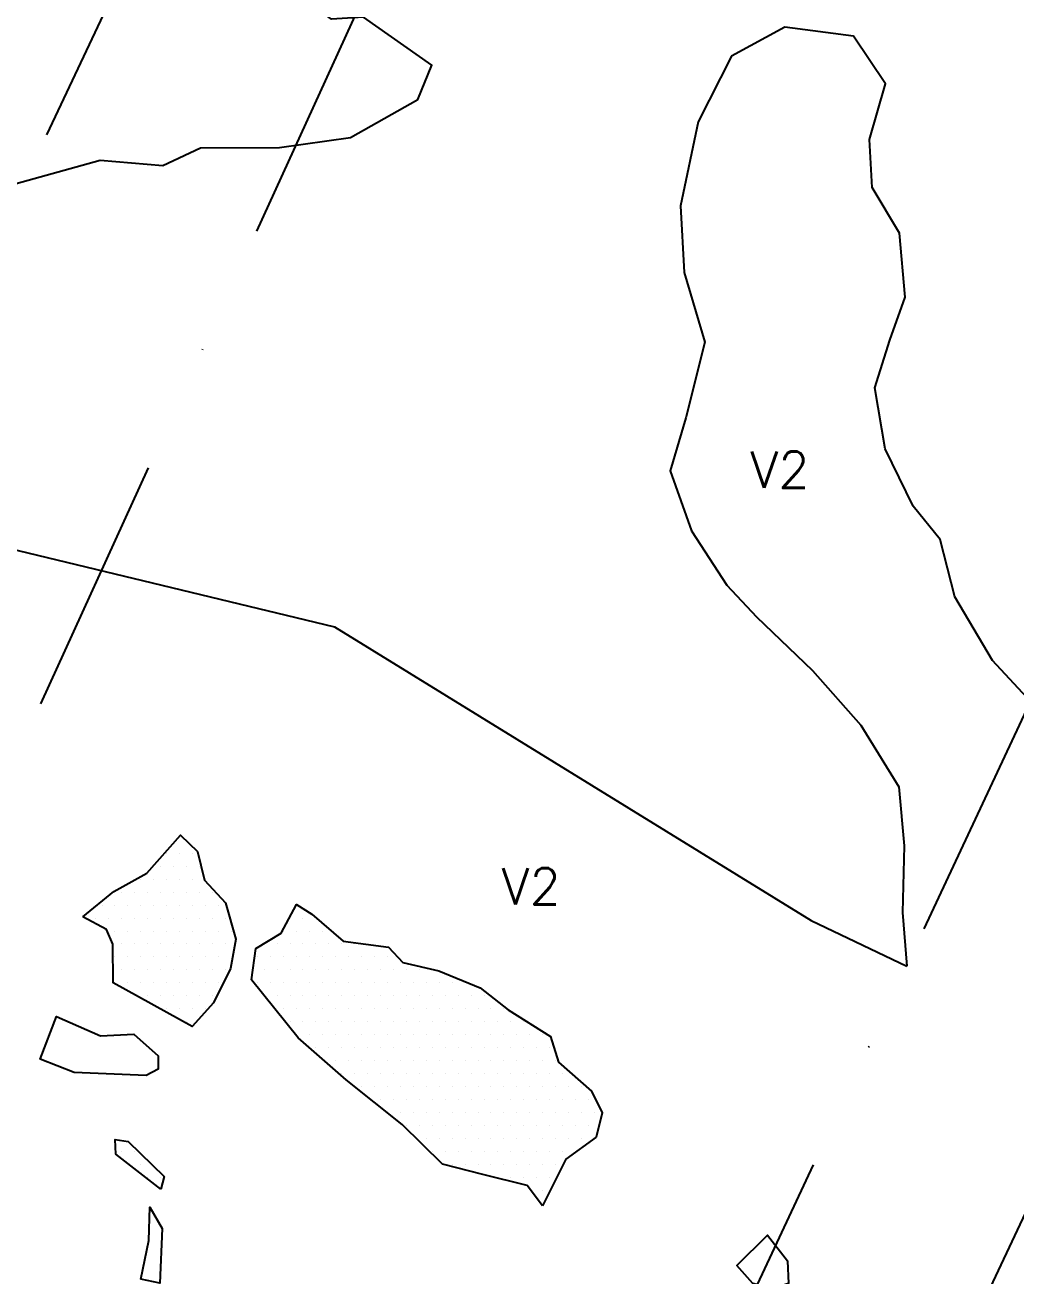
# Model space of a CAD drawing. Header units: metres. Extents: x -902 to -495, y -1464 to -941.
# Drawn here: x -748.1 to -652.5, y -1237 to -1116.4 of the extents above; entities that cross this region are included whole.
import ezdxf

# ---------------------------------------------------------------- set-up
doc = ezdxf.new("R2010")
doc.units = ezdxf.units.M
doc.header["$LTSCALE"] = 25
doc.header["$MEASUREMENT"] = 0
doc.linetypes.add('STRICHPUNKTX2', pattern=[2, 1, -0.5, 0, -0.5])
doc.layers.get('0').update_dxf_attribs({"linetype": 'CONTINUOUS'})
for name, color, linetype in [('BEFUND', 1, 'CONTINUOUS'), ('BEFUNDSCHRAFF', 1, 'CONTINUOUS'), ('GRABUNGSGRENZE', 3, 'STRICHPUNKTX2'), ('KNOCHEN', 2, 'CONTINUOUS'), ('STEINE', 4, 'CONTINUOUS'), ('STEINESCHRAFF', 4, 'CONTINUOUS')]:
    doc.layers.add(name, color=color, linetype=linetype)
doc.styles.get("Standard").update_dxf_attribs({"font": 'txt.shx'})

# ---------------------------------------------------------------- blocks, each defined once
blk = doc.blocks.new('*X21')
at = {"color": 0}
for p, q in [((-738.75, -1225), (-738.75, -1225)), ((-737.5, -1225), (-737.5, -1225)), ((-736.875, -1226.25), (-736.875, -1226.25)), ((-736.25, -1227.5), (-736.25, -1227.5)), ((-735, -1227.5), (-735, -1227.5))]:
    blk.add_line(p, q, dxfattribs=at)
blk = doc.blocks.new('*X23')
at = {"color": 0}
for p, q in [((-734.375, -1196.25), (-734.375, -1196.25)), ((-733.125, -1196.25), (-733.125, -1196.25)), ((-731.875, -1196.25), (-731.875, -1196.25)), ((-735, -1197.5), (-735, -1197.5)), ((-733.75, -1197.5), (-733.75, -1197.5)), ((-732.5, -1197.5), (-732.5, -1197.5)), ((-731.25, -1197.5), (-731.25, -1197.5)), ((-736.875, -1198.75), (-736.875, -1198.75)), ((-735.625, -1198.75), (-735.625, -1198.75)), ((-734.375, -1198.75), (-734.375, -1198.75)), ((-733.125, -1198.75), (-733.125, -1198.75)), ((-731.875, -1198.75), (-731.875, -1198.75)), ((-738.75, -1200), (-738.75, -1200)), ((-737.5, -1200), (-737.5, -1200)), ((-736.25, -1200), (-736.25, -1200)), ((-735, -1200), (-735, -1200)), ((-733.75, -1200), (-733.75, -1200)), ((-732.5, -1200), (-732.5, -1200)), ((-731.25, -1200), (-731.25, -1200)), ((-730, -1200), (-730, -1200)), ((-740.625, -1201.25), (-740.625, -1201.25)), ((-739.375, -1201.25), (-739.375, -1201.25)), ((-738.125, -1201.25), (-738.125, -1201.25)), ((-736.875, -1201.25), (-736.875, -1201.25)), ((-735.625, -1201.25), (-735.625, -1201.25)), ((-734.375, -1201.25), (-734.375, -1201.25)), ((-733.125, -1201.25), (-733.125, -1201.25)), ((-731.875, -1201.25), (-731.875, -1201.25)), ((-730.625, -1201.25), (-730.625, -1201.25)), ((-729.375, -1201.25), (-729.375, -1201.25)), ((-721.875, -1201.25), (-721.875, -1201.25)), ((-741.25, -1202.5), (-741.25, -1202.5)), ((-740, -1202.5), (-740, -1202.5)), ((-738.75, -1202.5), (-738.75, -1202.5)), ((-737.5, -1202.5), (-737.5, -1202.5)), ((-736.25, -1202.5), (-736.25, -1202.5)), ((-735, -1202.5), (-735, -1202.5)), ((-733.75, -1202.5), (-733.75, -1202.5)), ((-732.5, -1202.5), (-732.5, -1202.5)), ((-731.25, -1202.5), (-731.25, -1202.5)), ((-730, -1202.5), (-730, -1202.5)), ((-728.75, -1202.5), (-728.75, -1202.5)), ((-722.5, -1202.5), (-722.5, -1202.5)), ((-721.25, -1202.5), (-721.25, -1202.5)), ((-720, -1202.5), (-720, -1202.5)), ((-739.375, -1203.75), (-739.375, -1203.75)), ((-738.125, -1203.75), (-738.125, -1203.75)), ((-736.875, -1203.75), (-736.875, -1203.75)), ((-735.625, -1203.75), (-735.625, -1203.75)), ((-734.375, -1203.75), (-734.375, -1203.75)), ((-733.125, -1203.75), (-733.125, -1203.75)), ((-731.875, -1203.75), (-731.875, -1203.75)), ((-730.625, -1203.75), (-730.625, -1203.75)), ((-729.375, -1203.75), (-729.375, -1203.75)), ((-728.125, -1203.75), (-728.125, -1203.75)), ((-723.125, -1203.75), (-723.125, -1203.75)), ((-721.875, -1203.75), (-721.875, -1203.75)), ((-720.625, -1203.75), (-720.625, -1203.75)), ((-719.375, -1203.75), (-719.375, -1203.75)), ((-738.75, -1205), (-738.75, -1205)), ((-737.5, -1205), (-737.5, -1205)), ((-736.25, -1205), (-736.25, -1205)), ((-735, -1205), (-735, -1205)), ((-733.75, -1205), (-733.75, -1205)), ((-732.5, -1205), (-732.5, -1205)), ((-731.25, -1205), (-731.25, -1205)), ((-730, -1205), (-730, -1205)), ((-728.75, -1205), (-728.75, -1205)), ((-725, -1205), (-725, -1205)), ((-723.75, -1205), (-723.75, -1205)), ((-722.5, -1205), (-722.5, -1205)), ((-721.25, -1205), (-721.25, -1205)), ((-720, -1205), (-720, -1205)), ((-718.75, -1205), (-718.75, -1205)), ((-717.5, -1205), (-717.5, -1205)), ((-716.25, -1205), (-716.25, -1205)), ((-739.375, -1206.25), (-739.375, -1206.25)), ((-738.125, -1206.25), (-738.125, -1206.25)), ((-736.875, -1206.25), (-736.875, -1206.25)), ((-735.625, -1206.25), (-735.625, -1206.25)), ((-734.375, -1206.25), (-734.375, -1206.25)), ((-733.125, -1206.25), (-733.125, -1206.25)), ((-731.875, -1206.25), (-731.875, -1206.25)), ((-730.625, -1206.25), (-730.625, -1206.25)), ((-729.375, -1206.25), (-729.375, -1206.25)), ((-728.125, -1206.25), (-728.125, -1206.25)), ((-725.625, -1206.25), (-725.625, -1206.25)), ((-724.375, -1206.25), (-724.375, -1206.25)), ((-723.125, -1206.25), (-723.125, -1206.25)), ((-721.875, -1206.25), (-721.875, -1206.25)), ((-720.625, -1206.25), (-720.625, -1206.25)), ((-719.375, -1206.25), (-719.375, -1206.25)), ((-718.125, -1206.25), (-718.125, -1206.25)), ((-716.875, -1206.25), (-716.875, -1206.25)), ((-715.625, -1206.25), (-715.625, -1206.25)), ((-714.375, -1206.25), (-714.375, -1206.25)), ((-713.125, -1206.25), (-713.125, -1206.25)), ((-738.75, -1207.5), (-738.75, -1207.5)), ((-737.5, -1207.5), (-737.5, -1207.5)), ((-736.25, -1207.5), (-736.25, -1207.5)), ((-735, -1207.5), (-735, -1207.5)), ((-733.75, -1207.5), (-733.75, -1207.5)), ((-732.5, -1207.5), (-732.5, -1207.5)), ((-731.25, -1207.5), (-731.25, -1207.5)), ((-730, -1207.5), (-730, -1207.5)), ((-728.75, -1207.5), (-728.75, -1207.5)), ((-725, -1207.5), (-725, -1207.5)), ((-723.75, -1207.5), (-723.75, -1207.5)), ((-722.5, -1207.5), (-722.5, -1207.5)), ((-721.25, -1207.5), (-721.25, -1207.5)), ((-720, -1207.5), (-720, -1207.5)), ((-718.75, -1207.5), (-718.75, -1207.5)), ((-717.5, -1207.5), (-717.5, -1207.5)), ((-716.25, -1207.5), (-716.25, -1207.5)), ((-715, -1207.5), (-715, -1207.5)), ((-713.75, -1207.5), (-713.75, -1207.5)), ((-712.5, -1207.5), (-712.5, -1207.5)), ((-711.25, -1207.5), (-711.25, -1207.5)), ((-710, -1207.5), (-710, -1207.5)), ((-708.75, -1207.5), (-708.75, -1207.5)), ((-739.375, -1208.75), (-739.375, -1208.75)), ((-738.125, -1208.75), (-738.125, -1208.75)), ((-736.875, -1208.75), (-736.875, -1208.75)), ((-735.625, -1208.75), (-735.625, -1208.75)), ((-734.375, -1208.75), (-734.375, -1208.75)), ((-733.125, -1208.75), (-733.125, -1208.75)), ((-731.875, -1208.75), (-731.875, -1208.75)), ((-730.625, -1208.75), (-730.625, -1208.75)), ((-729.375, -1208.75), (-729.375, -1208.75)), ((-725.625, -1208.75), (-725.625, -1208.75)), ((-724.375, -1208.75), (-724.375, -1208.75)), ((-723.125, -1208.75), (-723.125, -1208.75)), ((-721.875, -1208.75), (-721.875, -1208.75)), ((-720.625, -1208.75), (-720.625, -1208.75)), ((-719.375, -1208.75), (-719.375, -1208.75)), ((-718.125, -1208.75), (-718.125, -1208.75)), ((-716.875, -1208.75), (-716.875, -1208.75)), ((-715.625, -1208.75), (-715.625, -1208.75)), ((-714.375, -1208.75), (-714.375, -1208.75)), ((-713.125, -1208.75), (-713.125, -1208.75)), ((-711.875, -1208.75), (-711.875, -1208.75)), ((-710.625, -1208.75), (-710.625, -1208.75)), ((-709.375, -1208.75), (-709.375, -1208.75)), ((-708.125, -1208.75), (-708.125, -1208.75)), ((-706.875, -1208.75), (-706.875, -1208.75)), ((-705.625, -1208.75), (-705.625, -1208.75)), ((-736.25, -1210), (-736.25, -1210)), ((-735, -1210), (-735, -1210)), ((-733.75, -1210), (-733.75, -1210)), ((-732.5, -1210), (-732.5, -1210)), ((-731.25, -1210), (-731.25, -1210)), ((-730, -1210), (-730, -1210)), ((-723.75, -1210), (-723.75, -1210)), ((-722.5, -1210), (-722.5, -1210)), ((-721.25, -1210), (-721.25, -1210)), ((-720, -1210), (-720, -1210)), ((-718.75, -1210), (-718.75, -1210)), ((-717.5, -1210), (-717.5, -1210)), ((-716.25, -1210), (-716.25, -1210)), ((-715, -1210), (-715, -1210)), ((-713.75, -1210), (-713.75, -1210)), ((-712.5, -1210), (-712.5, -1210)), ((-711.25, -1210), (-711.25, -1210)), ((-710, -1210), (-710, -1210)), ((-708.75, -1210), (-708.75, -1210)), ((-707.5, -1210), (-707.5, -1210)), ((-706.25, -1210), (-706.25, -1210)), ((-705, -1210), (-705, -1210)), ((-703.75, -1210), (-703.75, -1210)), ((-734.375, -1211.25), (-734.375, -1211.25)), ((-733.125, -1211.25), (-733.125, -1211.25)), ((-731.875, -1211.25), (-731.875, -1211.25)), ((-730.625, -1211.25), (-730.625, -1211.25)), ((-723.125, -1211.25), (-723.125, -1211.25)), ((-721.875, -1211.25), (-721.875, -1211.25)), ((-720.625, -1211.25), (-720.625, -1211.25)), ((-719.375, -1211.25), (-719.375, -1211.25)), ((-718.125, -1211.25), (-718.125, -1211.25)), ((-716.875, -1211.25), (-716.875, -1211.25)), ((-715.625, -1211.25), (-715.625, -1211.25)), ((-714.375, -1211.25), (-714.375, -1211.25)), ((-713.125, -1211.25), (-713.125, -1211.25)), ((-711.875, -1211.25), (-711.875, -1211.25)), ((-710.625, -1211.25), (-710.625, -1211.25)), ((-709.375, -1211.25), (-709.375, -1211.25)), ((-708.125, -1211.25), (-708.125, -1211.25)), ((-706.875, -1211.25), (-706.875, -1211.25)), ((-705.625, -1211.25), (-705.625, -1211.25)), ((-704.375, -1211.25), (-704.375, -1211.25)), ((-703.125, -1211.25), (-703.125, -1211.25)), ((-701.875, -1211.25), (-701.875, -1211.25)), ((-732.5, -1212.5), (-732.5, -1212.5)), ((-722.5, -1212.5), (-722.5, -1212.5)), ((-721.25, -1212.5), (-721.25, -1212.5)), ((-720, -1212.5), (-720, -1212.5)), ((-718.75, -1212.5), (-718.75, -1212.5)), ((-717.5, -1212.5), (-717.5, -1212.5)), ((-716.25, -1212.5), (-716.25, -1212.5)), ((-715, -1212.5), (-715, -1212.5)), ((-713.75, -1212.5), (-713.75, -1212.5)), ((-712.5, -1212.5), (-712.5, -1212.5)), ((-711.25, -1212.5), (-711.25, -1212.5)), ((-710, -1212.5), (-710, -1212.5)), ((-708.75, -1212.5), (-708.75, -1212.5)), ((-707.5, -1212.5), (-707.5, -1212.5)), ((-706.25, -1212.5), (-706.25, -1212.5)), ((-705, -1212.5), (-705, -1212.5)), ((-703.75, -1212.5), (-703.75, -1212.5)), ((-702.5, -1212.5), (-702.5, -1212.5)), ((-701.25, -1212.5), (-701.25, -1212.5)), ((-700, -1212.5), (-700, -1212.5)), ((-721.875, -1213.75), (-721.875, -1213.75)), ((-720.625, -1213.75), (-720.625, -1213.75)), ((-719.375, -1213.75), (-719.375, -1213.75)), ((-718.125, -1213.75), (-718.125, -1213.75)), ((-716.875, -1213.75), (-716.875, -1213.75)), ((-715.625, -1213.75), (-715.625, -1213.75)), ((-714.375, -1213.75), (-714.375, -1213.75)), ((-713.125, -1213.75), (-713.125, -1213.75)), ((-711.875, -1213.75), (-711.875, -1213.75)), ((-710.625, -1213.75), (-710.625, -1213.75)), ((-709.375, -1213.75), (-709.375, -1213.75)), ((-708.125, -1213.75), (-708.125, -1213.75)), ((-706.875, -1213.75), (-706.875, -1213.75)), ((-705.625, -1213.75), (-705.625, -1213.75)), ((-704.375, -1213.75), (-704.375, -1213.75)), ((-703.125, -1213.75), (-703.125, -1213.75)), ((-701.875, -1213.75), (-701.875, -1213.75)), ((-700.625, -1213.75), (-700.625, -1213.75)), ((-699.375, -1213.75), (-699.375, -1213.75)), ((-698.125, -1213.75), (-698.125, -1213.75)), ((-720, -1215), (-720, -1215)), ((-718.75, -1215), (-718.75, -1215)), ((-717.5, -1215), (-717.5, -1215)), ((-716.25, -1215), (-716.25, -1215)), ((-715, -1215), (-715, -1215)), ((-713.75, -1215), (-713.75, -1215)), ((-712.5, -1215), (-712.5, -1215)), ((-711.25, -1215), (-711.25, -1215)), ((-710, -1215), (-710, -1215)), ((-708.75, -1215), (-708.75, -1215)), ((-707.5, -1215), (-707.5, -1215)), ((-706.25, -1215), (-706.25, -1215)), ((-705, -1215), (-705, -1215)), ((-703.75, -1215), (-703.75, -1215)), ((-702.5, -1215), (-702.5, -1215)), ((-701.25, -1215), (-701.25, -1215)), ((-700, -1215), (-700, -1215)), ((-698.75, -1215), (-698.75, -1215)), ((-697.5, -1215), (-697.5, -1215)), ((-718.125, -1216.25), (-718.125, -1216.25)), ((-716.875, -1216.25), (-716.875, -1216.25)), ((-715.625, -1216.25), (-715.625, -1216.25)), ((-714.375, -1216.25), (-714.375, -1216.25)), ((-713.125, -1216.25), (-713.125, -1216.25)), ((-711.875, -1216.25), (-711.875, -1216.25)), ((-710.625, -1216.25), (-710.625, -1216.25)), ((-709.375, -1216.25), (-709.375, -1216.25)), ((-708.125, -1216.25), (-708.125, -1216.25)), ((-706.875, -1216.25), (-706.875, -1216.25)), ((-705.625, -1216.25), (-705.625, -1216.25)), ((-704.375, -1216.25), (-704.375, -1216.25)), ((-703.125, -1216.25), (-703.125, -1216.25)), ((-701.875, -1216.25), (-701.875, -1216.25)), ((-700.625, -1216.25), (-700.625, -1216.25)), ((-699.375, -1216.25), (-699.375, -1216.25)), ((-698.125, -1216.25), (-698.125, -1216.25)), ((-696.875, -1216.25), (-696.875, -1216.25)), ((-717.5, -1217.5), (-717.5, -1217.5)), ((-716.25, -1217.5), (-716.25, -1217.5)), ((-715, -1217.5), (-715, -1217.5)), ((-713.75, -1217.5), (-713.75, -1217.5)), ((-712.5, -1217.5), (-712.5, -1217.5)), ((-711.25, -1217.5), (-711.25, -1217.5)), ((-710, -1217.5), (-710, -1217.5)), ((-708.75, -1217.5), (-708.75, -1217.5)), ((-707.5, -1217.5), (-707.5, -1217.5)), ((-706.25, -1217.5), (-706.25, -1217.5)), ((-705, -1217.5), (-705, -1217.5)), ((-703.75, -1217.5), (-703.75, -1217.5)), ((-702.5, -1217.5), (-702.5, -1217.5)), ((-701.25, -1217.5), (-701.25, -1217.5)), ((-700, -1217.5), (-700, -1217.5)), ((-698.75, -1217.5), (-698.75, -1217.5)), ((-697.5, -1217.5), (-697.5, -1217.5)), ((-696.25, -1217.5), (-696.25, -1217.5)), ((-715.625, -1218.75), (-715.625, -1218.75)), ((-714.375, -1218.75), (-714.375, -1218.75)), ((-713.125, -1218.75), (-713.125, -1218.75)), ((-711.875, -1218.75), (-711.875, -1218.75)), ((-710.625, -1218.75), (-710.625, -1218.75)), ((-709.375, -1218.75), (-709.375, -1218.75)), ((-708.125, -1218.75), (-708.125, -1218.75)), ((-706.875, -1218.75), (-706.875, -1218.75)), ((-705.625, -1218.75), (-705.625, -1218.75)), ((-704.375, -1218.75), (-704.375, -1218.75)), ((-703.125, -1218.75), (-703.125, -1218.75)), ((-701.875, -1218.75), (-701.875, -1218.75)), ((-700.625, -1218.75), (-700.625, -1218.75)), ((-699.375, -1218.75), (-699.375, -1218.75)), ((-698.125, -1218.75), (-698.125, -1218.75)), ((-696.875, -1218.75), (-696.875, -1218.75)), ((-695.625, -1218.75), (-695.625, -1218.75)), ((-694.375, -1218.75), (-694.375, -1218.75)), ((-713.75, -1220), (-713.75, -1220)), ((-712.5, -1220), (-712.5, -1220)), ((-711.25, -1220), (-711.25, -1220)), ((-710, -1220), (-710, -1220)), ((-708.75, -1220), (-708.75, -1220)), ((-707.5, -1220), (-707.5, -1220)), ((-706.25, -1220), (-706.25, -1220)), ((-705, -1220), (-705, -1220)), ((-703.75, -1220), (-703.75, -1220)), ((-702.5, -1220), (-702.5, -1220)), ((-701.25, -1220), (-701.25, -1220)), ((-700, -1220), (-700, -1220)), ((-698.75, -1220), (-698.75, -1220)), ((-697.5, -1220), (-697.5, -1220)), ((-696.25, -1220), (-696.25, -1220)), ((-695, -1220), (-695, -1220)), ((-693.75, -1220), (-693.75, -1220)), ((-713.125, -1221.25), (-713.125, -1221.25)), ((-711.875, -1221.25), (-711.875, -1221.25)), ((-710.625, -1221.25), (-710.625, -1221.25)), ((-709.375, -1221.25), (-709.375, -1221.25)), ((-708.125, -1221.25), (-708.125, -1221.25)), ((-706.875, -1221.25), (-706.875, -1221.25)), ((-705.625, -1221.25), (-705.625, -1221.25)), ((-704.375, -1221.25), (-704.375, -1221.25)), ((-703.125, -1221.25), (-703.125, -1221.25)), ((-701.875, -1221.25), (-701.875, -1221.25)), ((-700.625, -1221.25), (-700.625, -1221.25)), ((-699.375, -1221.25), (-699.375, -1221.25)), ((-698.125, -1221.25), (-698.125, -1221.25)), ((-696.875, -1221.25), (-696.875, -1221.25)), ((-695.625, -1221.25), (-695.625, -1221.25)), ((-694.375, -1221.25), (-694.375, -1221.25)), ((-693.125, -1221.25), (-693.125, -1221.25)), ((-711.25, -1222.5), (-711.25, -1222.5)), ((-710, -1222.5), (-710, -1222.5)), ((-708.75, -1222.5), (-708.75, -1222.5)), ((-707.5, -1222.5), (-707.5, -1222.5)), ((-706.25, -1222.5), (-706.25, -1222.5)), ((-705, -1222.5), (-705, -1222.5)), ((-703.75, -1222.5), (-703.75, -1222.5)), ((-702.5, -1222.5), (-702.5, -1222.5)), ((-701.25, -1222.5), (-701.25, -1222.5)), ((-700, -1222.5), (-700, -1222.5)), ((-698.75, -1222.5), (-698.75, -1222.5)), ((-697.5, -1222.5), (-697.5, -1222.5)), ((-696.25, -1222.5), (-696.25, -1222.5)), ((-695, -1222.5), (-695, -1222.5)), ((-693.75, -1222.5), (-693.75, -1222.5)), ((-709.375, -1223.75), (-709.375, -1223.75)), ((-708.125, -1223.75), (-708.125, -1223.75)), ((-706.875, -1223.75), (-706.875, -1223.75)), ((-705.625, -1223.75), (-705.625, -1223.75)), ((-704.375, -1223.75), (-704.375, -1223.75)), ((-703.125, -1223.75), (-703.125, -1223.75)), ((-701.875, -1223.75), (-701.875, -1223.75)), ((-700.625, -1223.75), (-700.625, -1223.75)), ((-699.375, -1223.75), (-699.375, -1223.75)), ((-698.125, -1223.75), (-698.125, -1223.75)), ((-696.875, -1223.75), (-696.875, -1223.75)), ((-695.625, -1223.75), (-695.625, -1223.75)), ((-694.375, -1223.75), (-694.375, -1223.75)), ((-708.75, -1225), (-708.75, -1225)), ((-707.5, -1225), (-707.5, -1225)), ((-706.25, -1225), (-706.25, -1225)), ((-705, -1225), (-705, -1225)), ((-703.75, -1225), (-703.75, -1225)), ((-702.5, -1225), (-702.5, -1225)), ((-701.25, -1225), (-701.25, -1225)), ((-700, -1225), (-700, -1225)), ((-698.75, -1225), (-698.75, -1225)), ((-697.5, -1225), (-697.5, -1225)), ((-696.25, -1225), (-696.25, -1225)), ((-695, -1225), (-695, -1225)), ((-706.875, -1226.25), (-706.875, -1226.25)), ((-705.625, -1226.25), (-705.625, -1226.25)), ((-704.375, -1226.25), (-704.375, -1226.25)), ((-703.125, -1226.25), (-703.125, -1226.25)), ((-701.875, -1226.25), (-701.875, -1226.25)), ((-700.625, -1226.25), (-700.625, -1226.25)), ((-699.375, -1226.25), (-699.375, -1226.25)), ((-698.125, -1226.25), (-698.125, -1226.25)), ((-696.875, -1226.25), (-696.875, -1226.25)), ((-702.5, -1227.5), (-702.5, -1227.5)), ((-701.25, -1227.5), (-701.25, -1227.5)), ((-700, -1227.5), (-700, -1227.5)), ((-698.75, -1227.5), (-698.75, -1227.5)), ((-697.5, -1227.5), (-697.5, -1227.5)), ((-698.125, -1228.75), (-698.125, -1228.75))]:
    blk.add_line(p, q, dxfattribs=at)

msp = doc.modelspace()

# ---------------------------------------------------------------- linework, layer by layer
at = {"layer": 'BEFUND'}
for points in [[(-757.62, -1134.14), (-740.8, -1129.46), (-734.77, -1129.98), (-731.14, -1128.29), (-723.53, -1128.25), (-716.68, -1127.29), (-710.18, -1123.61), (-708.84, -1120.32), (-715.42, -1115.68), (-718.5, -1115.89), (-721.77, -1113.53), (-723.45, -1108.47), (-722.43, -1103.77), (-724.36, -1097.38), (-730.8, -1093.08), (-730.98, -1093.07)], [(-650.64, -1182.15), (-654.78, -1177.7), (-658.4, -1171.56), (-659.83, -1166.04), (-662.43, -1162.82), (-665.13, -1157.29), (-666.1, -1151.41), (-664.66, -1146.82), (-663.18, -1142.68), (-663.73, -1136.49), (-666.38, -1132.09), (-666.64, -1127.49), (-665.1, -1122.13), (-668.16, -1117.52), (-674.8, -1116.65), (-679.92, -1119.45), (-683.14, -1125.79), (-684.84, -1133.86), (-684.49, -1140.3), (-682.5, -1147), (-684.35, -1154.31), (-685.84, -1159.42), (-683.8, -1165.2), (-680.38, -1170.41), (-677.52, -1173.48), (-672.11, -1178.65), (-667.46, -1183.92), (-663.79, -1189.85), (-663.28, -1195.53), (-663.44, -1201.97), (-663.04, -1207.13)], [(-770.86, -1161.74), (-718.21, -1174.43), (-672.24, -1202.73), (-663.04, -1207.13)]]:
    msp.add_lwpolyline(points, dxfattribs=at)
at = {"layer": 'GRABUNGSGRENZE'}
for points in [[(-852.45, -1353.75), (-703.66, -1037.04)], [(-829.81, -1364.14), (-685.09, -1047.42)], [(-746.44, -1384.99), (-606.62, -1086.77)], [(-587.13, -1094.42), (-727.25, -1391.05)]]:
    msp.add_lwpolyline(points, dxfattribs=at)
at = {"layer": 'KNOCHEN'}
msp.add_lwpolyline([(-736.88, -1237.31), (-736.11, -1233.58), (-736, -1230.36), (-734.83, -1232.41), (-735.04, -1237.67), (-736.88, -1237.31)], dxfattribs=at)
at = {"layer": 'STEINE'}
for points in [[(-742.48, -1202.38), (-739.48, -1199.93), (-736.32, -1198.19), (-733.07, -1194.51), (-731.43, -1196.09), (-730.76, -1198.84), (-728.72, -1201.03), (-727.74, -1204.54), (-728.24, -1207.35), (-729.87, -1210.67), (-731.95, -1212.96), (-739.56, -1208.75), (-739.57, -1205.03), (-740.18, -1203.6), (-742.48, -1202.38)], [(-698.15, -1230.22), (-699.64, -1228.28), (-703.92, -1227.22), (-707.8, -1226.21), (-711.69, -1222.4), (-717.1, -1218.08), (-721.7, -1214.06), (-726.2, -1208.46), (-725.8, -1205.45), (-723.36, -1203.97), (-721.88, -1201.21), (-720.4, -1202.13), (-717.39, -1204.72), (-713, -1205.32), (-711.62, -1206.8), (-708.15, -1207.6), (-704.17, -1209.23), (-701.46, -1211.36), (-697.38, -1213.9), (-696.61, -1216.4), (-693.44, -1219.19), (-692.41, -1221.28), (-692.97, -1223.63), (-695.92, -1225.73), (-698.15, -1230.22)], [(-743.31, -1217.38), (-746.58, -1216.11), (-745.01, -1211.98), (-740.77, -1213.85), (-737.56, -1213.69), (-735.21, -1215.78), (-735.2, -1217.05), (-736.38, -1217.67), (-743.31, -1217.38)], [(-734.97, -1228.63), (-739.31, -1225.27), (-739.37, -1223.84), (-738.09, -1224.04), (-734.62, -1227.4), (-734.97, -1228.63)], [(-677.89, -1237.72), (-679.43, -1235.99), (-676.48, -1233.07), (-674.53, -1235.52), (-674.43, -1237.71), (-676.06, -1238.22), (-677.89, -1237.72)]]:
    msp.add_lwpolyline(points, dxfattribs=at)

# ---------------------------------------------------------------- block references
at = {"layer": 'STEINESCHRAFF'}
for name in ['*X23', '*X21']:
    msp.add_blockref(name, (0, 0), dxfattribs=at)

# ---------------------------------------------------------------- texts
at = {"layer": 'BEFUNDSCHRAFF'}
for p in [(-678.12, -1161.05), (-702.11, -1201.19)]:
    msp.add_text('V2', height=3.5, dxfattribs=at).set_placement(p)

doc.saveas('drawing.dxf')
